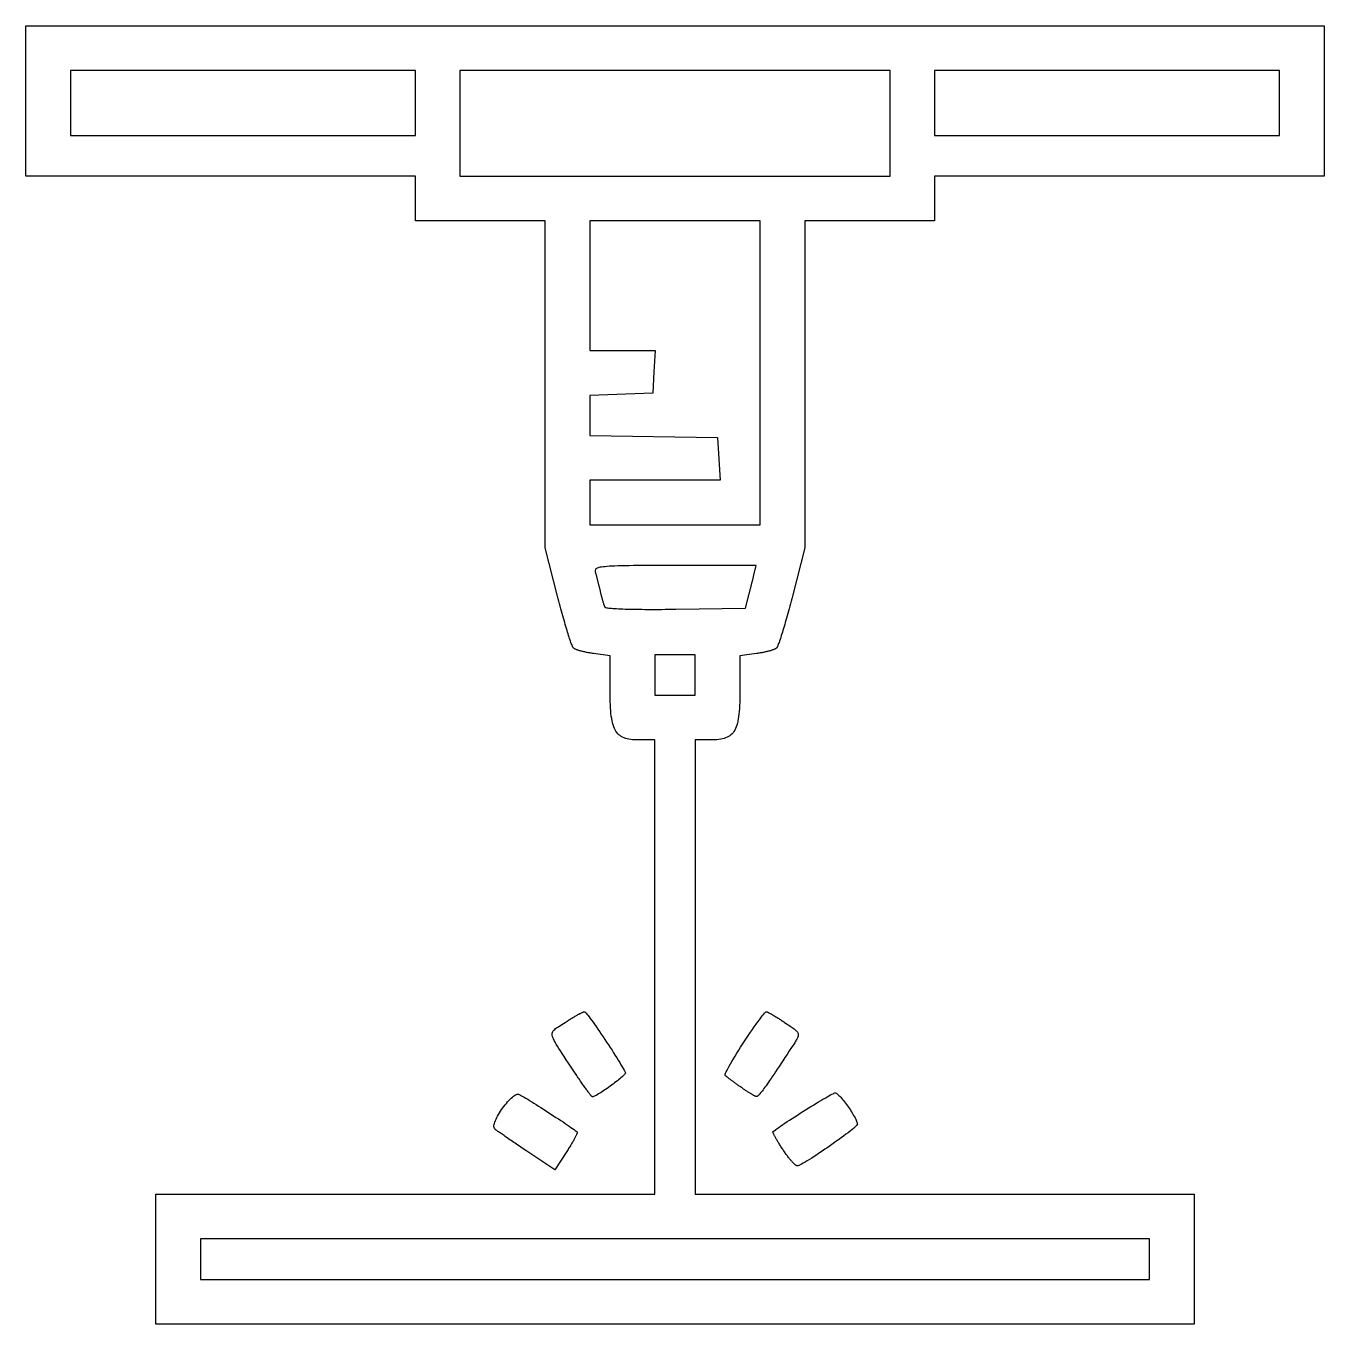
# Model space of a CAD drawing. Extents: x -419 to 419, y -275 to 1047.
# Drawn here: x -37 to 143, y 259.8 to 439.8 of the extents above; entities that cross this region are included whole.
import ezdxf

# ---------------------------------------------------------------- set-up
doc = ezdxf.new("R2010")
doc.units = 0
doc.layers.get('0').update_dxf_attribs({"linetype": 'CONTINUOUS'})

msp = doc.modelspace()

# ---------------------------------------------------------------- linework, layer by layer
for points in [[(46.59, 340.92), (46.35, 340.97), (46.13, 341.03), (45.92, 341.11), (45.72, 341.19), (45.54, 341.29), (45.37, 341.41), (45.21, 341.53), (45.06, 341.68), (44.92, 341.84), (44.8, 342.01), (44.69, 342.21), (44.58, 342.42), (44.49, 342.65), (44.4, 342.9), (44.33, 343.17), (44.26, 343.46), (44.21, 343.78), (44.15, 344.11), (44.11, 344.47), (44.08, 344.85), (44.05, 345.26), (44.02, 345.69), (44.01, 346.15), (43.99, 346.63), (43.99, 347.14), (43.99, 347.68), (43.99, 352.48), (41.67, 352.79), (41.54, 352.81), (41.42, 352.83), (41.3, 352.85), (41.18, 352.87), (41.06, 352.89), (40.94, 352.91), (40.82, 352.93), (40.7, 352.96), (40.59, 352.98), (40.47, 353.01), (40.36, 353.03), (40.25, 353.06), (40.15, 353.08), (40.04, 353.11), (39.94, 353.14), (39.85, 353.16), (39.75, 353.19), (39.66, 353.22), (39.57, 353.25), (39.49, 353.28), (39.41, 353.3), (39.34, 353.33), (39.27, 353.36), (39.2, 353.39), (39.14, 353.41), (39.08, 353.44), (39.03, 353.47), (38.99, 353.49), (38.95, 353.52), (38.91, 353.55), (38.89, 353.57), (38.86, 353.61), (38.83, 353.66), (38.79, 353.73), (38.75, 353.81), (38.71, 353.92), (38.66, 354.04), (38.61, 354.17), (38.56, 354.32), (38.5, 354.49), (38.44, 354.66), (38.37, 354.86), (38.31, 355.06), (38.24, 355.28), (38.17, 355.51), (38.09, 355.75), (38.02, 356), (37.94, 356.26), (37.86, 356.54), (37.77, 356.82), (37.69, 357.11), (37.6, 357.41), (37.52, 357.71), (37.43, 358.03), (37.34, 358.35), (37.25, 358.68), (37.16, 359.01), (37.07, 359.35), (36.98, 359.7), (36.89, 360.04), (36.8, 360.4), (36.7, 360.75), (34.99, 367.47), (34.99, 412.82), (16.99, 412.82), (16.99, 419.01), (-37.01, 419.01), (-37.01, 439.82), (142.99, 439.82), (142.99, 419.01), (88.99, 419.01), (88.99, 412.82), (70.99, 412.82), (70.99, 367.47), (69.27, 360.75), (69.18, 360.4), (69.08, 360.04), (68.99, 359.7), (68.9, 359.35), (68.81, 359.01), (68.72, 358.68), (68.63, 358.35), (68.54, 358.03), (68.45, 357.71), (68.37, 357.41), (68.28, 357.11), (68.2, 356.82), (68.12, 356.54), (68.03, 356.26), (67.96, 356), (67.88, 355.75), (67.81, 355.51), (67.73, 355.28), (67.66, 355.06), (67.6, 354.86), (67.53, 354.66), (67.47, 354.49), (67.41, 354.32), (67.36, 354.17), (67.31, 354.04), (67.26, 353.92), (67.22, 353.81), (67.18, 353.73), (67.14, 353.66), (67.11, 353.61), (67.09, 353.57), (67.06, 353.55), (67.02, 353.52), (66.98, 353.49), (66.94, 353.47), (66.89, 353.44), (66.83, 353.41), (66.77, 353.39), (66.71, 353.36), (66.64, 353.33), (66.56, 353.3), (66.48, 353.28), (66.4, 353.25), (66.31, 353.22), (66.22, 353.19), (66.13, 353.16), (66.03, 353.14), (65.93, 353.11), (65.82, 353.08), (65.72, 353.06), (65.61, 353.03), (65.5, 353.01), (65.38, 352.98), (65.27, 352.96), (65.15, 352.93), (65.03, 352.91), (64.91, 352.89), (64.79, 352.87), (64.67, 352.85), (64.55, 352.83), (64.43, 352.81), (64.3, 352.79), (61.99, 352.48), (61.99, 347.58), (61.98, 347.05), (61.98, 346.54), (61.96, 346.06), (61.95, 345.61), (61.92, 345.19), (61.89, 344.78), (61.86, 344.41), (61.81, 344.05), (61.76, 343.72), (61.7, 343.41), (61.64, 343.12), (61.56, 342.86), (61.48, 342.61), (61.38, 342.38), (61.27, 342.18), (61.16, 341.99), (61.03, 341.81), (60.89, 341.66), (60.74, 341.52), (60.58, 341.39), (60.4, 341.28), (60.22, 341.18), (60.01, 341.1), (59.8, 341.03), (59.57, 340.97), (59.32, 340.92), (59.06, 340.88), (58.79, 340.85), (58.5, 340.83), (58.19, 340.82), (57.86, 340.82), (55.8, 340.82), (55.8, 277.82), (124.99, 277.82), (124.99, 259.82), (-19.01, 259.82), (-19.01, 268.82), (-19.01, 277.82), (50.17, 277.82), (50.17, 340.82), (48.01, 340.82), (47.69, 340.82), (47.39, 340.83), (47.11, 340.85), (46.84, 340.88)], [(16.98, 433.63), (-30.83, 433.63), (-30.83, 424.63), (16.98, 424.63), (16.98, 429.13)], [(82.8, 433.63), (23.17, 433.63), (23.17, 419.01), (82.8, 419.01), (82.8, 426.32)], [(136.79, 433.63), (88.98, 433.63), (88.98, 424.63), (136.79, 424.63), (136.79, 429.13)], [(64.8, 412.82), (41.17, 412.82), (41.17, 394.82), (50.23, 394.82), (50.06, 391.87), (49.89, 388.91), (41.17, 388.58), (41.17, 383.03), (58.89, 382.73), (59.06, 379.77), (59.23, 376.82), (41.17, 376.82), (41.17, 370.63), (64.8, 370.63), (64.8, 391.72)], [(63.16, 360.66), (63.18, 360.75), (63.2, 360.83), (63.23, 360.92), (63.25, 361.01), (63.27, 361.1), (63.3, 361.2), (63.32, 361.29), (63.35, 361.39), (63.37, 361.49), (63.4, 361.59), (63.43, 361.7), (63.45, 361.8), (63.48, 361.9), (63.5, 362.01), (63.53, 362.11), (63.56, 362.21), (63.58, 362.32), (63.61, 362.42), (63.64, 362.52), (63.66, 362.62), (63.69, 362.72), (63.71, 362.82), (63.74, 362.92), (63.76, 363.01), (63.78, 363.11), (63.81, 363.2), (63.83, 363.29), (63.85, 363.38), (63.87, 363.46), (64.25, 365.01), (52.96, 365.01), (51.97, 365.01), (51.04, 365), (50.17, 365), (49.36, 365), (48.6, 365), (47.89, 364.99), (47.23, 364.99), (46.62, 364.98), (46.06, 364.97), (45.54, 364.96), (45.06, 364.94), (44.63, 364.93), (44.24, 364.91), (43.88, 364.89), (43.56, 364.87), (43.28, 364.84), (43.02, 364.82), (42.8, 364.78), (42.61, 364.75), (42.44, 364.71), (42.31, 364.67), (42.19, 364.62), (42.1, 364.57), (42.03, 364.52), (41.97, 364.46), (41.94, 364.4), (41.91, 364.33), (41.91, 364.26), (41.91, 364.19), (41.93, 364.11), (41.95, 364.02), (41.97, 363.97), (41.98, 363.91), (42, 363.85), (42.02, 363.78), (42.04, 363.71), (42.06, 363.64), (42.08, 363.56), (42.1, 363.49), (42.12, 363.41), (42.14, 363.32), (42.16, 363.24), (42.19, 363.15), (42.21, 363.06), (42.23, 362.97), (42.26, 362.88), (42.28, 362.78), (42.3, 362.69), (42.33, 362.59), (42.35, 362.5), (42.38, 362.4), (42.4, 362.3), (42.42, 362.2), (42.45, 362.11), (42.47, 362.01), (42.5, 361.91), (42.52, 361.82), (42.54, 361.72), (42.56, 361.63), (42.59, 361.53), (42.61, 361.44), (42.63, 361.35), (42.65, 361.26), (42.67, 361.17), (42.69, 361.08), (42.71, 360.99), (42.73, 360.9), (42.76, 360.81), (42.78, 360.73), (42.8, 360.64), (42.82, 360.55), (42.85, 360.47), (42.87, 360.38), (42.89, 360.3), (42.92, 360.22), (42.94, 360.14), (42.96, 360.07), (42.98, 359.99), (43, 359.92), (43.03, 359.85), (43.05, 359.78), (43.07, 359.72), (43.09, 359.66), (43.11, 359.6), (43.13, 359.54), (43.15, 359.49), (43.16, 359.44), (43.18, 359.4), (43.2, 359.35), (43.21, 359.32), (43.23, 359.28), (43.24, 359.25), (43.26, 359.23), (43.28, 359.2), (43.34, 359.18), (43.41, 359.16), (43.52, 359.14), (43.64, 359.12), (43.79, 359.1), (43.97, 359.08), (44.16, 359.07), (44.38, 359.05), (44.62, 359.03), (44.87, 359.02), (45.15, 359.01), (45.44, 358.99), (45.76, 358.98), (46.09, 358.97), (46.43, 358.96), (46.79, 358.95), (47.17, 358.94), (47.56, 358.94), (47.97, 358.93), (48.38, 358.93), (48.82, 358.92), (49.26, 358.92), (49.71, 358.92), (50.17, 358.92), (50.64, 358.92), (51.13, 358.92), (51.61, 358.93), (52.11, 358.93), (52.61, 358.94), (53.12, 358.95), (62.75, 359.1), (63.12, 360.51), (63.14, 360.58)], [(55.8, 352.63), (50.17, 352.63), (50.17, 347.01), (55.8, 347.01), (55.8, 349.82)], [(38.97, 294.89), (38.59, 295.45), (38.24, 295.98), (37.91, 296.47), (37.62, 296.91), (37.34, 297.32), (37.1, 297.7), (36.88, 298.04), (36.68, 298.36), (36.51, 298.64), (36.36, 298.9), (36.24, 299.14), (36.14, 299.35), (36.06, 299.54), (36.01, 299.71), (35.97, 299.87), (35.96, 300.01), (35.97, 300.14), (35.99, 300.26), (36.04, 300.37), (36.11, 300.48), (36.2, 300.58), (36.3, 300.68), (36.43, 300.78), (36.57, 300.88), (36.73, 300.99), (36.9, 301.1), (37.1, 301.22), (37.31, 301.35), (37.53, 301.49), (37.77, 301.64), (37.89, 301.72), (38.01, 301.8), (38.13, 301.88), (38.24, 301.95), (38.36, 302.03), (38.48, 302.1), (38.59, 302.17), (38.7, 302.24), (38.82, 302.31), (38.93, 302.37), (39.03, 302.43), (39.14, 302.5), (39.24, 302.56), (39.34, 302.61), (39.44, 302.67), (39.53, 302.72), (39.62, 302.77), (39.71, 302.81), (39.79, 302.86), (39.87, 302.9), (39.95, 302.94), (40.02, 302.97), (40.09, 303), (40.15, 303.03), (40.21, 303.06), (40.26, 303.08), (40.31, 303.1), (40.36, 303.11), (40.39, 303.12), (40.43, 303.12), (40.45, 303.13), (40.5, 303.11), (40.57, 303.04), (40.66, 302.94), (40.78, 302.81), (40.92, 302.64), (41.07, 302.44), (41.24, 302.21), (41.43, 301.96), (41.63, 301.68), (41.84, 301.38), (42.06, 301.06), (42.29, 300.73), (42.53, 300.39), (42.77, 300.03), (43.02, 299.66), (43.27, 299.29), (43.51, 298.92), (43.76, 298.54), (44.01, 298.16), (44.25, 297.79), (44.48, 297.43), (44.7, 297.07), (44.92, 296.72), (45.12, 296.39), (45.32, 296.08), (45.49, 295.78), (45.66, 295.5), (45.8, 295.25), (45.92, 295.02), (46.03, 294.82), (46.11, 294.66), (46.11, 294.62), (46.08, 294.56), (46.03, 294.5), (45.96, 294.41), (45.87, 294.32), (45.76, 294.21), (45.64, 294.1), (45.49, 293.97), (45.34, 293.84), (45.17, 293.7), (44.99, 293.56), (44.8, 293.41), (44.6, 293.26), (44.4, 293.1), (44.19, 292.95), (43.98, 292.8), (43.77, 292.64), (43.56, 292.49), (43.35, 292.35), (43.14, 292.21), (42.94, 292.07), (42.74, 291.94), (42.55, 291.83), (42.38, 291.72), (42.21, 291.62), (42.06, 291.53), (41.92, 291.46), (41.8, 291.4), (41.69, 291.36), (41.6, 291.33), (41.54, 291.32), (41.53, 291.32), (41.51, 291.34), (41.48, 291.36), (41.45, 291.38), (41.42, 291.42), (41.38, 291.46), (41.34, 291.51), (41.29, 291.57), (41.24, 291.63), (41.18, 291.7), (41.12, 291.77), (41.06, 291.86), (41, 291.94), (40.93, 292.04), (40.85, 292.14), (40.78, 292.24), (40.7, 292.35), (40.62, 292.46), (40.53, 292.58), (40.45, 292.7), (40.36, 292.83), (40.27, 292.96), (40.17, 293.09), (40.08, 293.23), (39.98, 293.37), (39.88, 293.51), (39.78, 293.66), (39.68, 293.81), (39.58, 293.96), (39.48, 294.12), (39.37, 294.27), (39.37, 294.27)], [(62, 292.76), (61.9, 292.82), (61.8, 292.89), (61.7, 292.96), (61.61, 293.03), (61.51, 293.1), (61.42, 293.17), (61.33, 293.23), (61.24, 293.3), (61.15, 293.37), (61.06, 293.43), (60.98, 293.49), (60.89, 293.55), (60.81, 293.61), (60.73, 293.67), (60.66, 293.73), (60.58, 293.78), (60.51, 293.84), (60.45, 293.89), (60.38, 293.94), (60.32, 293.98), (60.27, 294.03), (60.21, 294.07), (60.16, 294.11), (60.12, 294.14), (60.08, 294.18), (60.04, 294.21), (60.01, 294.24), (59.98, 294.26), (59.96, 294.28), (59.94, 294.3), (59.92, 294.35), (59.95, 294.46), (60, 294.6), (60.09, 294.79), (60.2, 295.02), (60.34, 295.28), (60.5, 295.57), (60.68, 295.89), (60.88, 296.24), (61.1, 296.6), (61.33, 296.98), (61.57, 297.38), (61.83, 297.79), (62.09, 298.2), (62.36, 298.62), (62.63, 299.04), (62.91, 299.46), (63.18, 299.87), (63.45, 300.27), (63.71, 300.66), (63.97, 301.03), (64.22, 301.39), (64.46, 301.72), (64.68, 302.02), (64.89, 302.29), (65.07, 302.54), (65.24, 302.74), (65.39, 302.91), (65.51, 303.03), (65.6, 303.11), (65.67, 303.13), (65.68, 303.13), (65.71, 303.12), (65.74, 303.11), (65.77, 303.1), (65.81, 303.08), (65.86, 303.06), (65.91, 303.04), (65.96, 303.01), (66.02, 302.97), (66.09, 302.94), (66.16, 302.9), (66.23, 302.86), (66.31, 302.82), (66.39, 302.77), (66.48, 302.72), (66.57, 302.67), (66.66, 302.61), (66.75, 302.56), (66.85, 302.5), (66.95, 302.44), (67.05, 302.37), (67.16, 302.31), (67.27, 302.24), (67.38, 302.17), (67.49, 302.1), (67.6, 302.03), (67.72, 301.95), (67.83, 301.88), (67.95, 301.8), (68.07, 301.72), (68.19, 301.64), (68.4, 301.5), (68.6, 301.37), (68.78, 301.25), (68.95, 301.14), (69.1, 301.03), (69.25, 300.93), (69.38, 300.83), (69.5, 300.74), (69.61, 300.65), (69.7, 300.57), (69.79, 300.49), (69.86, 300.41), (69.92, 300.34), (69.97, 300.27), (70.02, 300.19), (70.05, 300.12), (70.07, 300.05), (70.08, 299.98), (70.08, 299.9), (70.08, 299.83), (70.06, 299.75), (70.04, 299.67), (70.01, 299.58), (69.97, 299.49), (69.92, 299.4), (69.87, 299.3), (69.8, 299.19), (69.73, 299.08), (69.66, 298.96), (69.58, 298.83), (69.49, 298.69), (69.15, 298.18), (68.83, 297.69), (68.53, 297.21), (68.23, 296.76), (67.95, 296.33), (67.68, 295.92), (67.42, 295.53), (67.17, 295.16), (66.94, 294.81), (66.72, 294.48), (66.5, 294.17), (66.3, 293.87), (66.11, 293.6), (65.93, 293.34), (65.76, 293.09), (65.61, 292.87), (65.46, 292.66), (65.32, 292.47), (65.19, 292.29), (65.07, 292.13), (64.95, 291.99), (64.85, 291.86), (64.76, 291.75), (64.67, 291.65), (64.59, 291.57), (64.52, 291.5), (64.46, 291.44), (64.41, 291.4), (64.36, 291.37), (64.32, 291.35), (64.29, 291.35), (64.27, 291.35), (64.24, 291.36), (64.21, 291.37), (64.18, 291.38), (64.14, 291.4), (64.1, 291.42), (64.05, 291.44), (64, 291.47), (63.94, 291.5), (63.88, 291.53), (63.82, 291.56), (63.76, 291.6), (63.69, 291.64), (63.62, 291.68), (63.54, 291.73), (63.47, 291.78), (63.39, 291.82), (63.3, 291.88), (63.22, 291.93), (63.13, 291.98), (63.05, 292.04), (62.96, 292.1), (62.86, 292.16), (62.77, 292.22), (62.68, 292.28), (62.58, 292.35), (62.49, 292.41), (62.39, 292.48), (62.29, 292.55), (62.19, 292.62), (62.09, 292.69), (62.09, 292.69)], [(32.22, 283.95), (32.01, 284.09), (31.8, 284.22), (31.6, 284.36), (31.4, 284.49), (31.2, 284.63), (31.01, 284.76), (30.82, 284.89), (30.63, 285.01), (30.44, 285.14), (30.26, 285.26), (30.09, 285.38), (29.91, 285.5), (29.75, 285.61), (29.59, 285.72), (29.43, 285.83), (29.28, 285.94), (29.14, 286.04), (29, 286.13), (28.87, 286.22), (28.75, 286.31), (28.64, 286.39), (28.53, 286.47), (28.43, 286.54), (28.34, 286.6), (28.26, 286.66), (28.19, 286.72), (28.13, 286.76), (28.07, 286.81), (28.03, 286.84), (28, 286.87), (27.94, 286.95), (27.9, 287.05), (27.88, 287.17), (27.88, 287.31), (27.91, 287.47), (27.95, 287.64), (28, 287.82), (28.08, 288.02), (28.17, 288.22), (28.27, 288.44), (28.39, 288.66), (28.51, 288.88), (28.65, 289.11), (28.79, 289.33), (28.94, 289.56), (29.1, 289.78), (29.26, 290), (29.43, 290.22), (29.6, 290.42), (29.77, 290.62), (29.94, 290.8), (30.11, 290.98), (30.27, 291.13), (30.44, 291.28), (30.59, 291.4), (30.75, 291.5), (30.89, 291.58), (31.03, 291.64), (31.15, 291.68), (31.27, 291.68), (31.37, 291.66), (31.45, 291.62), (31.57, 291.56), (31.71, 291.48), (31.88, 291.38), (32.09, 291.27), (32.31, 291.13), (32.56, 290.98), (32.83, 290.81), (33.12, 290.64), (33.42, 290.45), (33.74, 290.25), (34.06, 290.04), (34.4, 289.83), (34.74, 289.61), (35.09, 289.39), (35.44, 289.16), (35.79, 288.93), (36.14, 288.71), (36.48, 288.48), (36.81, 288.26), (37.14, 288.05), (37.46, 287.84), (37.76, 287.63), (38.05, 287.44), (38.31, 287.26), (38.56, 287.09), (38.79, 286.93), (38.99, 286.79), (39.16, 286.66), (39.3, 286.56), (39.42, 286.47), (39.43, 286.45), (39.43, 286.43), (39.43, 286.41), (39.43, 286.38), (39.42, 286.34), (39.4, 286.29), (39.39, 286.24), (39.36, 286.18), (39.34, 286.12), (39.31, 286.05), (39.28, 285.98), (39.24, 285.9), (39.2, 285.82), (39.16, 285.74), (39.11, 285.64), (39.06, 285.55), (39.01, 285.45), (38.95, 285.35), (38.89, 285.24), (38.83, 285.13), (38.76, 285.02), (38.7, 284.9), (38.63, 284.78), (38.55, 284.66), (38.48, 284.54), (38.4, 284.41), (38.32, 284.28), (38.24, 284.15), (38.16, 284.02), (38.07, 283.89), (37.98, 283.75), (36.34, 281.22), (32.42, 283.81)], [(67.84, 284.18), (67.76, 284.3), (67.68, 284.42), (67.61, 284.54), (67.53, 284.65), (67.46, 284.77), (67.39, 284.88), (67.32, 284.99), (67.26, 285.1), (67.2, 285.2), (67.14, 285.31), (67.08, 285.41), (67.02, 285.5), (66.97, 285.59), (66.92, 285.68), (66.87, 285.77), (66.83, 285.85), (66.79, 285.93), (66.75, 286), (66.72, 286.07), (66.68, 286.14), (66.66, 286.2), (66.63, 286.26), (66.61, 286.31), (66.59, 286.35), (66.58, 286.39), (66.57, 286.43), (66.57, 286.46), (66.57, 286.48), (66.57, 286.5), (66.58, 286.51), (66.73, 286.63), (66.92, 286.77), (67.13, 286.92), (67.37, 287.09), (67.63, 287.27), (67.92, 287.47), (68.22, 287.67), (68.55, 287.89), (68.88, 288.11), (69.23, 288.34), (69.59, 288.57), (69.95, 288.8), (70.32, 289.04), (70.7, 289.27), (71.07, 289.51), (71.44, 289.74), (71.81, 289.97), (72.17, 290.19), (72.53, 290.4), (72.87, 290.61), (73.19, 290.81), (73.5, 290.99), (73.8, 291.16), (74.07, 291.32), (74.32, 291.46), (74.54, 291.58), (74.74, 291.68), (74.9, 291.76), (75.03, 291.82), (75.13, 291.86), (75.19, 291.87), (75.25, 291.86), (75.33, 291.83), (75.41, 291.78), (75.51, 291.71), (75.61, 291.62), (75.72, 291.52), (75.84, 291.4), (75.96, 291.27), (76.08, 291.12), (76.22, 290.97), (76.35, 290.8), (76.49, 290.63), (76.62, 290.45), (76.76, 290.27), (76.9, 290.08), (77.03, 289.89), (77.17, 289.7), (77.3, 289.5), (77.42, 289.31), (77.54, 289.12), (77.66, 288.93), (77.76, 288.75), (77.86, 288.57), (77.95, 288.4), (78.04, 288.24), (78.11, 288.09), (78.17, 287.95), (78.21, 287.82), (78.24, 287.71), (78.26, 287.61), (78.27, 287.53), (78.24, 287.47), (78.17, 287.37), (78.06, 287.26), (77.91, 287.11), (77.72, 286.95), (77.51, 286.77), (77.26, 286.57), (76.98, 286.35), (76.69, 286.13), (76.37, 285.89), (76.03, 285.64), (75.68, 285.38), (75.31, 285.12), (74.94, 284.85), (74.55, 284.58), (74.17, 284.32), (73.78, 284.05), (73.4, 283.79), (73.02, 283.54), (72.65, 283.3), (72.29, 283.06), (71.95, 282.84), (71.62, 282.64), (71.31, 282.45), (71.02, 282.27), (70.76, 282.12), (70.53, 282), (70.33, 281.9), (70.16, 281.82), (70.03, 281.77), (69.94, 281.76), (69.91, 281.76), (69.88, 281.77), (69.85, 281.78), (69.81, 281.81), (69.76, 281.83), (69.72, 281.87), (69.67, 281.91), (69.61, 281.95), (69.56, 282), (69.5, 282.05), (69.44, 282.11), (69.38, 282.18), (69.31, 282.24), (69.25, 282.32), (69.18, 282.39), (69.11, 282.47), (69.03, 282.56), (68.96, 282.65), (68.88, 282.74), (68.81, 282.83), (68.73, 282.93), (68.65, 283.03), (68.57, 283.14), (68.49, 283.25), (68.41, 283.35), (68.33, 283.47), (68.24, 283.58), (68.16, 283.7), (68.08, 283.82), (68, 283.94), (67.92, 284.06), (67.92, 284.06)], [(118.8, 271.63), (-12.82, 271.63), (-12.82, 266.01), (118.8, 266.01), (118.8, 268.82)]]:
    msp.add_lwpolyline(points, close=True)

doc.saveas('drawing.dxf')
